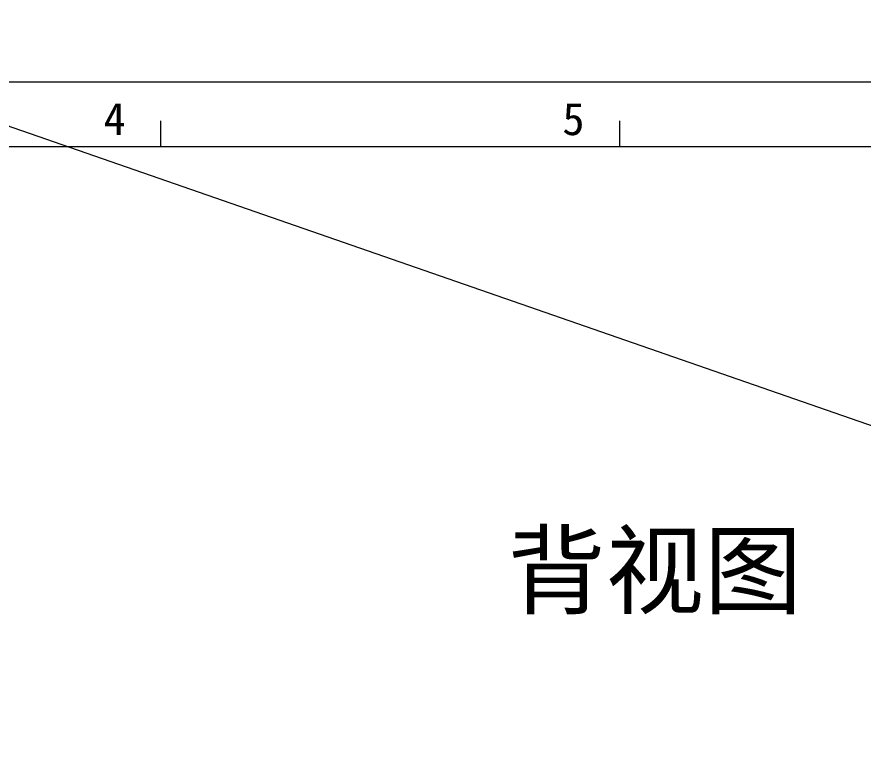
# Model space of a CAD drawing. Header units: inches. Extents: x 1765 to 5217, y -1519 to 441.
# Drawn here: x 4078.5 to 4167.9, y -715.2 to -638.3 of the extents above; entities that cross this region are included whole.
import ezdxf

# ---------------------------------------------------------------- set-up
doc = ezdxf.new("R2010")
doc.units = ezdxf.units.IN
doc.header["$MEASUREMENT"] = 0
doc.layers.add('DIM', color=3, linetype='Continuous', lineweight=15)
doc.layers.add('图框', color=255, linetype='Continuous', lineweight=5)
doc.styles.add('宋体', font='')
doc.styles.get('宋体').set_extended_font_data('SimSun')

msp = doc.modelspace()

# ---------------------------------------------------------------- linework, layer by layer
at = {"layer": 'DIM', "color": 1}
msp.add_line((3352.352, -397.809), (5216.637, -1045.544), dxfattribs=at)
at = {"layer": 'DIM'}
msp.add_line((3892.885, -645.137), (4294.592, -645.137), dxfattribs=at)
at = {"layer": '图框'}
for p, q in [((4093.719, -652.006), (4093.719, -649.259)), ((4142.234, -652.006), (4142.234, -649.259)), ((4287.722, -652.006), (3899.754, -652.006)), ((4248.925, -652.006), (3899.754, -652.006))]:
    msp.add_line(p, q, dxfattribs=at)

# ---------------------------------------------------------------- texts
at = {"layer": 'DIM', "color": 0, "style": '宋体'}
msp.add_text('背视图', height=7.6124, dxfattribs=at).set_placement((4130.342, -700.581))
at = {"layer": '图框'}
for s, p in [('4', (4087.661, -650.768)), ('5', (4136.152, -650.768))]:
    msp.add_text(s, height=3.434, dxfattribs=at).set_placement(p)

doc.saveas('drawing.dxf')
